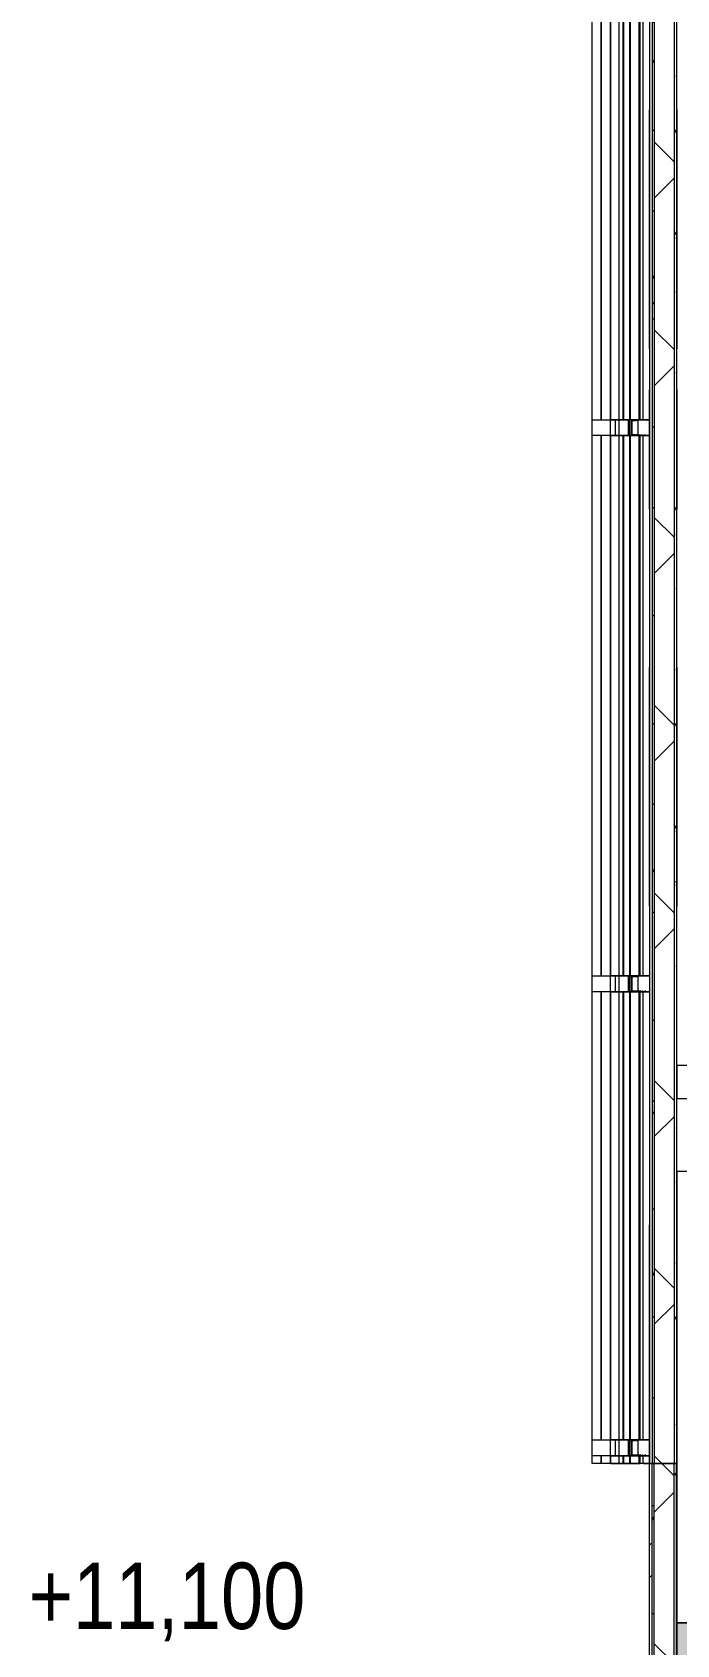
# Model space of a CAD drawing. Header units: millimetres. Extents: x 51154 to 151340, y -24069 to 30962.
# Drawn here: x 52176 to 57032, y 12336 to 24484 of the extents above; entities that cross this region are included whole.
import ezdxf

# ---------------------------------------------------------------- set-up
doc = ezdxf.new("R2010")
doc.units = ezdxf.units.MM
for name, color, linetype, lineweight in [('Высотные отметки', 7, 'Continuous', 9), ('Обобщенные модели', 7, 'Continuous', 9), ('Обобщенные модели-1', 7, 'Continuous', 18), ('Общие ребра', 7, 'Continuous', 9), ('Отделка 1 _4_-1', 7, 'Continuous', 9), ('Отделка 2 _5_-1', 7, 'Continuous', 9), ('Перекрытия', 7, 'Continuous', 9), ('Стены', 7, 'Continuous', 9), ('Структура _1_', 7, 'Continuous', 18), ('Термическая_воздушная прослойка _3_-1', 7, 'Continuous', 9), ('Штриховка разреза-2', 7, 'Continuous', 9)]:
    doc.layers.add(name, color=color, linetype=linetype, lineweight=lineweight)
doc.styles.add('Arial Narrow', font='ARIALN.TTF', dxfattribs={"height": 500})
pattern_1 = [(0, (99498.54, 6475), (812.8, 203.2), [67.056, -542.544, 67.056, -542.544, -3251.2]), (0, (99498.54, 6475), (812.8, 203.2), [-1219.2, 67.056, -1152.144, 67.056, -542.544, -1422.4]), (0, (99498.54, 6475), (812.8, 203.2), [-3048, 67.056, -339.344, 67.056, -948.944]), (120, (99803.34, 6576.6), (-582.3764, 602.30545), [67.056, -542.544, 67.056, -3793.744]), (120, (99803.34, 6576.6), (-582.3764, 602.30545), [-676.656, -542.544, 67.056, -1152.144, -2032]), (120, (99803.34, 6576.6), (-582.3764, 602.30545), [-2438.4, 67.056, -542.544, 67.056, -1355.344]), (120, (99803.34, 6576.6), (-582.3764, 602.30545), [-3115.056, -339.344, 67.056, -948.944]), (240, (99904.94, 6983), (-230.4236, -805.50545), [67.056, -542.544, 67.056, -542.544, -3251.2]), (240, (99904.94, 6983), (-230.4236, -805.50545), [-1219.2, 67.056, -1152.144, 67.056, -542.544, -1422.4]), (240, (99904.94, 6983), (-230.4236, -805.50545), [-3048, 67.056, -339.344, 67.056, -948.944])]
pattern_2 = [(45, (99498.5, 6475), (-707.107, 707.107), []), (135, (99498.5, 6475), (-707.107, -707.107), [])]

# ---------------------------------------------------------------- blocks, each defined once
blk = doc.blocks.new('Обвязочная балка 1 - Обвязочная балка 1-1451838-Разрез 1-1')
at = {"layer": 'Обобщенные модели'}
for p, q in [((56736, 21449), (56703, 21449)), ((56732, 21449), (56737, 21449)), ((56754, 21449), (56738, 21449)), ((56739, 21449), (56754, 21449)), ((56764, 21449), (56757, 21449)), ((56757, 21449), (56763, 21449)), ((56768, 21449), (56777, 21449)), ((56777, 21449), (56770, 21449)), ((56798, 21449), (56789, 21449)), ((56789, 21449), (56797, 21449)), ((56736, 17259), (56703, 17259)), ((56732, 17259), (56737, 17259)), ((56754, 17259), (56738, 17259)), ((56739, 17259), (56754, 17259)), ((56764, 17259), (56757, 17259)), ((56757, 17259), (56763, 17259)), ((56768, 17259), (56777, 17259)), ((56777, 17259), (56770, 17259)), ((56798, 17259), (56789, 17259)), ((56789, 17259), (56797, 17259)), ((56736, 13764), (56703, 13764)), ((56732, 13764), (56737, 13764)), ((56754, 13764), (56738, 13764)), ((56739, 13764), (56754, 13764)), ((56764, 13764), (56757, 13764)), ((56757, 13764), (56763, 13764)), ((56768, 13764), (56777, 13764)), ((56777, 13764), (56770, 13764)), ((56798, 13764), (56789, 13764)), ((56789, 13764), (56797, 13764))]:
    blk.add_line(p, q, dxfattribs=at)
at = {"layer": 'Обобщенные модели', "flags": 128}
for points in [[(56702, 21565), (56705, 21565), (56715, 21565), (56731, 21565), (56754, 21565), (56784, 21565), (56820, 21565), (56827, 21565)], [(56827, 21445), (56793, 21445), (56762, 21445), (56737, 21445), (56719, 21445), (56707, 21445), (56702, 21445)], [(56702, 17375), (56705, 17375), (56715, 17375), (56731, 17375), (56754, 17375), (56784, 17375), (56820, 17375), (56827, 17375)], [(56827, 17255), (56793, 17255), (56762, 17255), (56737, 17255), (56719, 17255), (56707, 17255), (56702, 17255)], [(56702, 13880), (56705, 13880), (56715, 13880), (56731, 13880), (56754, 13880), (56784, 13880), (56820, 13880), (56827, 13880)], [(56827, 13760), (56793, 13760), (56762, 13760), (56737, 13760), (56719, 13760), (56707, 13760), (56702, 13760)]]:
    blk.add_lwpolyline(points, dxfattribs=at)
at = {"layer": 'Обобщенные модели-1'}
for p, q in [((56692, 21555), (56692, 21455)), ((56696, 21455), (56696, 21555)), ((56732, 21565), (56702, 21565)), ((56702, 21561), (56732, 21561)), ((56738, 21555), (56738, 21455)), ((56742, 21455), (56742, 21555)), ((56702, 21445), (56732, 21445)), ((56732, 21449), (56703, 21449)), ((56732, 17375), (56702, 17375)), ((56692, 17365), (56692, 17265)), ((56696, 17265), (56696, 17365)), ((56702, 17371), (56732, 17371)), ((56702, 17255), (56732, 17255)), ((56732, 17259), (56703, 17259)), ((56738, 17365), (56738, 17265)), ((56742, 17265), (56742, 17365)), ((56692, 13870), (56692, 13770)), ((56696, 13770), (56696, 13870)), ((56732, 13880), (56702, 13880)), ((56702, 13876), (56732, 13876)), ((56738, 13870), (56738, 13770)), ((56742, 13770), (56742, 13870)), ((56702, 13760), (56732, 13760)), ((56732, 13764), (56703, 13764))]:
    blk.add_line(p, q, dxfattribs=at)
for centre, radius, start, end in [((56702, 21555), 10, 90, 180), ((56702, 21555), 6.06, 90, 180), ((56732, 21555), 10, 0, 90), ((56732, 21555), 6.06, 0, 90), ((56702, 21455), 10, 180, 270), ((56702, 21455), 6.06, 180, 278.1204), ((56732, 21455), 10, 270, 0), ((56732, 21455), 6.06, 278.1204, 0), ((56702, 17365), 10, 90, 180), ((56732, 17365), 10, 0, 90), ((56702, 17265), 10, 180, 270), ((56702, 17365), 6.06, 90, 180), ((56702, 17265), 6.06, 180, 278.1204), ((56732, 17365), 6.06, 0, 90), ((56732, 17265), 10, 270, 0), ((56732, 17265), 6.06, 278.1204, 0), ((56702, 13870), 10, 90, 180), ((56702, 13870), 6.06, 90, 180), ((56732, 13870), 10, 0, 90), ((56732, 13870), 6.06, 0, 90), ((56702, 13770), 10, 180, 270), ((56702, 13770), 6.06, 180, 278.1204), ((56732, 13770), 10, 270, 0), ((56732, 13770), 6.06, 278.1204, 0)]:
    blk.add_arc(centre, radius, start, end, dxfattribs=at)
blk = doc.blocks.new('Профиль ламели277 - Профиль ламели-1528677-Разрез 1-1')
at = {"layer": 'Обобщенные модели'}
for p, q in [((56394, 21565), (56394, 26140)), ((56394, 21565), (56394, 26140)), ((56462, 26140), (56462, 21565)), ((56462, 21565), (56462, 26140)), ((56465, 21565), (56465, 26140)), ((56465, 21565), (56465, 26140)), ((56532, 26140), (56532, 21565)), ((56532, 21565), (56532, 26140)), ((56535, 21565), (56535, 26140)), ((56535, 21565), (56535, 26140)), ((56535, 21565), (56535, 26140)), ((56599, 21565), (56599, 26140)), ((56599, 21565), (56599, 26140)), ((56599, 21565), (56599, 26140)), ((56392, 21565), (56533, 21565)), ((56392, 21565), (56392, 21445)), ((56533, 21565), (56665, 21565)), ((56535, 21565), (56533, 21565)), ((56533, 21445), (56533, 21565)), ((56533, 21445), (56533, 21565)), ((56533, 21445), (56533, 21565)), ((56600, 21565), (56534, 21565)), ((56665, 21565), (56569, 21565)), ((56569, 21565), (56599, 21565)), ((56569, 21445), (56569, 21565)), ((56569, 21445), (56569, 21565)), ((56672, 21565), (56599, 21565)), ((56599, 21565), (56665, 21565)), ((56599, 21565), (56676, 21565)), ((56599, 21445), (56599, 21565)), ((56599, 21445), (56599, 21565)), ((56665, 21565), (56599, 21565)), ((56601, 21565), (56665, 21565)), ((56665, 21565), (56601, 21565)), ((56667, 21445), (56667, 21565)), ((56676, 21565), (56681, 21565)), ((56676, 21445), (56676, 21565)), ((56681, 21565), (56686, 21565)), ((56686, 21565), (56686, 21445)), ((56686, 21565), (56691, 21565)), ((56691, 21565), (56692, 21565)), ((56692, 21445), (56692, 21565)), ((56533, 21445), (56392, 21445)), ((56394, 17375), (56394, 21445)), ((56394, 17375), (56394, 21445)), ((56462, 21445), (56462, 17375)), ((56462, 17375), (56462, 21445)), ((56465, 17375), (56465, 21445)), ((56465, 17375), (56465, 21445)), ((56532, 21445), (56532, 17375)), ((56532, 17375), (56532, 21445)), ((56533, 21445), (56535, 21445)), ((56665, 21445), (56533, 21445)), ((56534, 21445), (56600, 21445)), ((56535, 17375), (56535, 21445)), ((56535, 17375), (56535, 21445)), ((56535, 17375), (56535, 21445)), ((56599, 21445), (56569, 21445)), ((56569, 21445), (56665, 21445)), ((56676, 21445), (56599, 21445)), ((56665, 21445), (56599, 21445)), ((56599, 21445), (56672, 21445)), ((56599, 21445), (56665, 21445)), ((56599, 17375), (56599, 21445)), ((56599, 17375), (56599, 21445)), ((56599, 17375), (56599, 21445)), ((56601, 21445), (56665, 21445)), ((56665, 21445), (56601, 21445)), ((56681, 21445), (56676, 21445)), ((56686, 21445), (56681, 21445)), ((56691, 21445), (56686, 21445)), ((56692, 21445), (56691, 21445)), ((56392, 17375), (56533, 17375)), ((56392, 17375), (56392, 17255)), ((56533, 17375), (56665, 17375)), ((56535, 17375), (56533, 17375)), ((56533, 17255), (56533, 17375)), ((56533, 17255), (56533, 17375)), ((56533, 17255), (56533, 17375)), ((56600, 17375), (56534, 17375)), ((56665, 17375), (56569, 17375)), ((56569, 17375), (56599, 17375)), ((56569, 17255), (56569, 17375)), ((56569, 17255), (56569, 17375)), ((56672, 17375), (56599, 17375)), ((56599, 17375), (56665, 17375)), ((56599, 17375), (56676, 17375)), ((56599, 17255), (56599, 17375)), ((56599, 17255), (56599, 17375)), ((56665, 17375), (56599, 17375)), ((56601, 17375), (56665, 17375)), ((56665, 17375), (56601, 17375)), ((56667, 17255), (56667, 17375)), ((56676, 17375), (56681, 17375)), ((56676, 17255), (56676, 17375)), ((56681, 17375), (56686, 17375)), ((56686, 17375), (56686, 17255)), ((56686, 17375), (56691, 17375)), ((56691, 17375), (56692, 17375)), ((56692, 17255), (56692, 17375)), ((56533, 17255), (56392, 17255)), ((56394, 13880), (56394, 17255)), ((56394, 13880), (56394, 17255)), ((56462, 17255), (56462, 13880)), ((56462, 13880), (56462, 17255)), ((56465, 13880), (56465, 17255)), ((56465, 13880), (56465, 17255)), ((56532, 17255), (56532, 13880)), ((56532, 13880), (56532, 17255)), ((56533, 17255), (56535, 17255)), ((56665, 17255), (56533, 17255)), ((56534, 17255), (56600, 17255)), ((56535, 13880), (56535, 17255)), ((56535, 13880), (56535, 17255)), ((56535, 13880), (56535, 17255)), ((56599, 17255), (56569, 17255)), ((56569, 17255), (56665, 17255)), ((56676, 17255), (56599, 17255)), ((56665, 17255), (56599, 17255)), ((56599, 17255), (56672, 17255)), ((56599, 17255), (56665, 17255)), ((56599, 13880), (56599, 17255)), ((56599, 13880), (56599, 17255)), ((56599, 13880), (56599, 17255)), ((56601, 17255), (56665, 17255)), ((56665, 17255), (56601, 17255)), ((56681, 17255), (56676, 17255)), ((56686, 17255), (56681, 17255)), ((56691, 17255), (56686, 17255)), ((56692, 17255), (56691, 17255)), ((56392, 13880), (56533, 13880)), ((56392, 13880), (56392, 13760)), ((56533, 13880), (56665, 13880)), ((56535, 13880), (56533, 13880)), ((56533, 13760), (56533, 13880)), ((56533, 13760), (56533, 13880)), ((56533, 13760), (56533, 13880)), ((56600, 13880), (56534, 13880)), ((56665, 13880), (56569, 13880)), ((56569, 13880), (56599, 13880)), ((56569, 13760), (56569, 13880)), ((56569, 13760), (56569, 13880)), ((56672, 13880), (56599, 13880)), ((56599, 13880), (56665, 13880)), ((56599, 13880), (56676, 13880)), ((56599, 13760), (56599, 13880)), ((56599, 13760), (56599, 13880)), ((56665, 13880), (56599, 13880)), ((56601, 13880), (56665, 13880)), ((56665, 13880), (56601, 13880)), ((56667, 13760), (56667, 13880)), ((56676, 13880), (56681, 13880)), ((56676, 13760), (56676, 13880)), ((56681, 13880), (56686, 13880)), ((56686, 13880), (56686, 13760)), ((56686, 13880), (56691, 13880)), ((56691, 13880), (56692, 13880)), ((56692, 13760), (56692, 13880)), ((56533, 13760), (56392, 13760)), ((56394, 13700), (56394, 13760)), ((56394, 13700), (56394, 13760)), ((56462, 13760), (56462, 13700)), ((56462, 13700), (56462, 13760)), ((56465, 13700), (56465, 13760)), ((56465, 13700), (56465, 13760)), ((56532, 13760), (56532, 13700)), ((56532, 13700), (56532, 13760)), ((56533, 13760), (56535, 13760)), ((56665, 13760), (56533, 13760)), ((56534, 13760), (56600, 13760)), ((56535, 13700), (56535, 13760)), ((56535, 13700), (56535, 13760)), ((56535, 13700), (56535, 13760)), ((56599, 13760), (56569, 13760)), ((56569, 13760), (56665, 13760)), ((56676, 13760), (56599, 13760)), ((56665, 13760), (56599, 13760)), ((56599, 13760), (56672, 13760)), ((56599, 13760), (56665, 13760)), ((56599, 13700), (56599, 13760)), ((56599, 13700), (56599, 13760)), ((56599, 13700), (56599, 13760)), ((56601, 13760), (56665, 13760)), ((56665, 13760), (56601, 13760)), ((56681, 13760), (56676, 13760)), ((56686, 13760), (56681, 13760)), ((56691, 13760), (56686, 13760)), ((56692, 13760), (56691, 13760)), ((56462, 13700), (56394, 13700)), ((56403, 13700), (56394, 13700)), ((56459, 13700), (56397, 13700)), ((56405, 13700), (56397, 13700)), ((56459, 13700), (56451, 13700)), ((56462, 13700), (56453, 13700)), ((56532, 13700), (56465, 13700)), ((56473, 13700), (56465, 13700)), ((56530, 13700), (56467, 13700)), ((56476, 13700), (56467, 13700)), ((56530, 13700), (56521, 13700)), ((56532, 13700), (56524, 13700)), ((56543, 13700), (56535, 13700)), ((56535, 13700), (56599, 13700)), ((56599, 13700), (56535, 13700)), ((56537, 13700), (56597, 13700)), ((56597, 13700), (56537, 13700)), ((56546, 13700), (56537, 13700))]:
    blk.add_line(p, q, dxfattribs=at)
blk = doc.blocks.new('Профиль ламели801 - Профиль ламели-1808496-Разрез 1-1')
at = {"layer": 'Обобщенные модели'}
for p, q in [((56775, 26140), (56775, 21565)), ((56778, 21565), (56778, 26140)), ((56756, 21565), (56774, 21565)), ((56774, 21565), (56826, 21565)), ((56827, 21565), (56777, 21565)), ((56808, 21565), (56827, 21565)), ((56827, 21565), (56809, 21565)), ((56774, 21445), (56756, 21445)), ((56826, 21445), (56774, 21445)), ((56775, 21445), (56775, 17375)), ((56777, 21445), (56827, 21445)), ((56778, 17375), (56778, 21445)), ((56827, 21445), (56808, 21445)), ((56809, 21445), (56827, 21445)), ((56756, 17375), (56774, 17375)), ((56774, 17375), (56826, 17375)), ((56827, 17375), (56777, 17375)), ((56808, 17375), (56827, 17375)), ((56827, 17375), (56809, 17375)), ((56774, 17255), (56756, 17255)), ((56826, 17255), (56774, 17255)), ((56775, 17255), (56775, 13880)), ((56777, 17255), (56827, 17255)), ((56778, 13880), (56778, 17255)), ((56827, 17255), (56808, 17255)), ((56809, 17255), (56827, 17255)), ((56756, 13880), (56774, 13880)), ((56774, 13880), (56826, 13880)), ((56827, 13880), (56777, 13880)), ((56808, 13880), (56827, 13880)), ((56827, 13880), (56809, 13880)), ((56774, 13760), (56756, 13760)), ((56826, 13760), (56774, 13760)), ((56775, 13760), (56775, 13700)), ((56777, 13760), (56827, 13760)), ((56778, 13700), (56778, 13760)), ((56827, 13760), (56808, 13760)), ((56809, 13760), (56827, 13760)), ((56709, 13700), (56646, 13700)), ((56654, 13700), (56649, 13700)), ((56661, 13700), (56654, 13700)), ((56663, 13700), (56655, 13700)), ((56663, 13700), (56658, 13700)), ((56666, 13700), (56661, 13700)), ((56721, 13700), (56663, 13700)), ((56712, 13700), (56704, 13700)), ((56710, 13700), (56707, 13700)), ((56715, 13700), (56709, 13700)), ((56718, 13700), (56710, 13700)), ((56775, 13700), (56712, 13700)), ((56719, 13700), (56715, 13700)), ((56725, 13700), (56718, 13700)), ((56727, 13700), (56719, 13700)), ((56729, 13700), (56721, 13700)), ((56729, 13700), (56724, 13700)), ((56732, 13700), (56727, 13700)), ((56787, 13700), (56729, 13700)), ((56778, 13700), (56770, 13700)), ((56776, 13700), (56773, 13700)), ((56781, 13700), (56775, 13700)), ((56784, 13700), (56776, 13700)), ((56840, 13700), (56778, 13700)), ((56784, 13700), (56781, 13700)), ((56781, 13700), (56839, 13700)), ((56790, 13700), (56784, 13700)), ((56793, 13700), (56785, 13700)), ((56795, 13700), (56787, 13700)), ((56795, 13700), (56790, 13700)), ((56793, 13700), (56851, 13700)), ((56798, 13700), (56793, 13700)), ((56848, 13700), (56795, 13700)), ((56844, 13700), (56840, 13700)), ((56846, 13700), (56843, 13700)), ((56851, 13700), (56847, 13700))]:
    blk.add_line(p, q, dxfattribs=at)
blk = doc.blocks.new('Профиль ламели802 - Профиль ламели-1808760-Разрез 1-1')
at = {"layer": 'Обобщенные модели'}
for p, q in [((56684, 21565), (56684, 26140)), ((56748, 21565), (56748, 26140)), ((56751, 21565), (56751, 26140)), ((56752, 21565), (56752, 26140)), ((56753, 21565), (56753, 26140)), ((56753, 21565), (56753, 26140)), ((56756, 21565), (56756, 26140)), ((56684, 21565), (56814, 21565)), ((56748, 21565), (56684, 21565)), ((56716, 21565), (56745, 21565)), ((56815, 21565), (56717, 21565)), ((56746, 21565), (56825, 21565)), ((56750, 21565), (56759, 21565)), ((56783, 21565), (56750, 21565)), ((56757, 21565), (56816, 21565)), ((56816, 21565), (56757, 21565)), ((56824, 21565), (56758, 21565)), ((56759, 21565), (56815, 21565)), ((56815, 21565), (56784, 21565)), ((56822, 21565), (56823, 21565)), ((56823, 21565), (56824, 21565)), ((56824, 21565), (56827, 21565)), ((56814, 21445), (56684, 21445)), ((56684, 21445), (56748, 21445)), ((56684, 17375), (56684, 21445)), ((56745, 21445), (56716, 21445)), ((56717, 21445), (56815, 21445)), ((56825, 21445), (56746, 21445)), ((56748, 17375), (56748, 21445)), ((56750, 21445), (56783, 21445)), ((56759, 21445), (56750, 21445)), ((56751, 17375), (56751, 21445)), ((56752, 17375), (56752, 21445)), ((56753, 17375), (56753, 21445)), ((56753, 17375), (56753, 21445)), ((56756, 17375), (56756, 21445)), ((56816, 21445), (56757, 21445)), ((56757, 21445), (56816, 21445)), ((56758, 21445), (56824, 21445)), ((56815, 21445), (56759, 21445)), ((56784, 21445), (56815, 21445)), ((56822, 21445), (56820, 21445)), ((56827, 21445), (56824, 21445)), ((56684, 17375), (56814, 17375)), ((56748, 17375), (56684, 17375)), ((56716, 17375), (56745, 17375)), ((56815, 17375), (56717, 17375)), ((56746, 17375), (56825, 17375)), ((56750, 17375), (56759, 17375)), ((56783, 17375), (56750, 17375)), ((56757, 17375), (56816, 17375)), ((56816, 17375), (56757, 17375)), ((56824, 17375), (56758, 17375)), ((56759, 17375), (56815, 17375)), ((56815, 17375), (56784, 17375)), ((56822, 17375), (56823, 17375)), ((56823, 17375), (56824, 17375)), ((56824, 17375), (56827, 17375)), ((56814, 17255), (56684, 17255)), ((56684, 17255), (56748, 17255)), ((56684, 13880), (56684, 17255)), ((56745, 17255), (56716, 17255)), ((56717, 17255), (56815, 17255)), ((56825, 17255), (56746, 17255)), ((56748, 13880), (56748, 17255)), ((56750, 17255), (56783, 17255)), ((56759, 17255), (56750, 17255)), ((56751, 13880), (56751, 17255)), ((56752, 13880), (56752, 17255)), ((56753, 13880), (56753, 17255)), ((56753, 13880), (56753, 17255)), ((56756, 13880), (56756, 17255)), ((56816, 17255), (56757, 17255)), ((56757, 17255), (56816, 17255)), ((56758, 17255), (56824, 17255)), ((56815, 17255), (56759, 17255)), ((56784, 17255), (56815, 17255)), ((56822, 17255), (56820, 17255)), ((56827, 17255), (56824, 17255)), ((56684, 13880), (56814, 13880)), ((56748, 13880), (56684, 13880)), ((56716, 13880), (56745, 13880)), ((56815, 13880), (56717, 13880)), ((56746, 13880), (56825, 13880)), ((56750, 13880), (56759, 13880)), ((56783, 13880), (56750, 13880)), ((56757, 13880), (56816, 13880)), ((56816, 13880), (56757, 13880)), ((56824, 13880), (56758, 13880)), ((56759, 13880), (56815, 13880)), ((56815, 13880), (56784, 13880)), ((56822, 13880), (56823, 13880)), ((56823, 13880), (56824, 13880)), ((56824, 13880), (56827, 13880)), ((56814, 13760), (56684, 13760)), ((56684, 13760), (56748, 13760)), ((56684, 13700), (56684, 13760)), ((56745, 13760), (56716, 13760)), ((56717, 13760), (56815, 13760)), ((56825, 13760), (56746, 13760)), ((56748, 13700), (56748, 13760)), ((56750, 13760), (56783, 13760)), ((56759, 13760), (56750, 13760)), ((56751, 13700), (56751, 13760)), ((56752, 13700), (56752, 13760)), ((56753, 13700), (56753, 13760)), ((56753, 13700), (56753, 13760)), ((56756, 13700), (56756, 13760)), ((56816, 13760), (56757, 13760)), ((56757, 13760), (56816, 13760)), ((56758, 13760), (56824, 13760)), ((56815, 13760), (56759, 13760)), ((56784, 13760), (56815, 13760)), ((56822, 13760), (56820, 13760)), ((56827, 13760), (56824, 13760)), ((56614, 13700), (56549, 13700)), ((56556, 13700), (56553, 13700)), ((56564, 13700), (56556, 13700)), ((56565, 13700), (56557, 13700)), ((56564, 13700), (56560, 13700)), ((56624, 13700), (56564, 13700)), ((56568, 13700), (56564, 13700)), ((56616, 13700), (56608, 13700)), ((56614, 13700), (56611, 13700)), ((56622, 13700), (56614, 13700)), ((56619, 13700), (56614, 13700)), ((56682, 13700), (56617, 13700)), ((56624, 13700), (56620, 13700)), ((56627, 13700), (56622, 13700)), ((56633, 13700), (56624, 13700)), ((56632, 13700), (56624, 13700)), ((56631, 13700), (56628, 13700)), ((56689, 13700), (56631, 13700)), ((56636, 13700), (56632, 13700)), ((56684, 13700), (56675, 13700)), ((56681, 13700), (56679, 13700)), ((56689, 13700), (56681, 13700)), ((56687, 13700), (56682, 13700)), ((56748, 13700), (56684, 13700)), ((56694, 13700), (56689, 13700)), ((56689, 13700), (56746, 13700)), ((56699, 13700), (56691, 13700)), ((56700, 13700), (56692, 13700)), ((56699, 13700), (56695, 13700)), ((56697, 13700), (56756, 13700)), ((56753, 13700), (56699, 13700)), ((56703, 13700), (56699, 13700)), ((56751, 13700), (56748, 13700)), ((56752, 13700), (56750, 13700)), ((56753, 13700), (56752, 13700)), ((56756, 13700), (56753, 13700))]:
    blk.add_line(p, q, dxfattribs=at)
blk = doc.blocks.new('Профиль ламели803 - Профиль ламели-1809024-Разрез 1-1')
at = {"layer": 'Обобщенные модели'}
for p, q in [((56677, 21565), (56677, 26140)), ((56679, 21565), (56679, 26140)), ((56680, 21565), (56680, 26140)), ((56681, 21565), (56681, 26140)), ((56684, 21565), (56684, 26140)), ((56633, 21565), (56744, 21565)), ((56677, 21565), (56633, 21565)), ((56645, 21565), (56675, 21565)), ((56744, 21565), (56646, 21565)), ((56676, 21565), (56755, 21565)), ((56679, 21565), (56686, 21565)), ((56744, 21565), (56679, 21565)), ((56684, 21565), (56745, 21565)), ((56745, 21565), (56684, 21565)), ((56753, 21565), (56685, 21565)), ((56686, 21565), (56745, 21565)), ((56753, 21565), (56753, 21559)), ((56753, 21565), (56757, 21565)), ((56755, 21565), (56759, 21565)), ((56757, 21565), (56758, 21565)), ((56758, 21565), (56772, 21565)), ((56758, 21561), (56758, 21565)), ((56772, 21565), (56772, 21561)), ((56744, 21445), (56633, 21445)), ((56633, 21445), (56677, 21445)), ((56675, 21445), (56645, 21445)), ((56646, 21445), (56744, 21445)), ((56755, 21445), (56676, 21445)), ((56677, 17375), (56677, 21445)), ((56679, 21445), (56744, 21445)), ((56686, 21445), (56679, 21445)), ((56679, 17375), (56679, 21445)), ((56680, 17375), (56680, 21445)), ((56681, 17375), (56681, 21445)), ((56745, 21445), (56684, 21445)), ((56684, 21445), (56745, 21445)), ((56684, 17375), (56684, 21445)), ((56685, 21445), (56753, 21445)), ((56745, 21445), (56686, 21445)), ((56753, 21452), (56753, 21445)), ((56757, 21445), (56753, 21445)), ((56759, 21445), (56755, 21445)), ((56758, 21445), (56757, 21445)), ((56758, 21445), (56758, 21451)), ((56772, 21445), (56758, 21445)), ((56772, 21450), (56772, 21445)), ((56633, 17375), (56744, 17375)), ((56677, 17375), (56633, 17375)), ((56645, 17375), (56675, 17375)), ((56744, 17375), (56646, 17375)), ((56676, 17375), (56755, 17375)), ((56679, 17375), (56686, 17375)), ((56744, 17375), (56679, 17375)), ((56684, 17375), (56745, 17375)), ((56745, 17375), (56684, 17375)), ((56753, 17375), (56685, 17375)), ((56686, 17375), (56745, 17375)), ((56753, 17375), (56753, 17369)), ((56753, 17375), (56757, 17375)), ((56755, 17375), (56759, 17375)), ((56757, 17375), (56758, 17375)), ((56758, 17375), (56772, 17375)), ((56758, 17371), (56758, 17375)), ((56772, 17375), (56772, 17371)), ((56744, 17255), (56633, 17255)), ((56633, 17255), (56677, 17255)), ((56675, 17255), (56645, 17255)), ((56646, 17255), (56744, 17255)), ((56755, 17255), (56676, 17255)), ((56677, 13880), (56677, 17255)), ((56679, 17255), (56744, 17255)), ((56686, 17255), (56679, 17255)), ((56679, 13880), (56679, 17255)), ((56680, 13880), (56680, 17255)), ((56681, 13880), (56681, 17255)), ((56745, 17255), (56684, 17255)), ((56684, 17255), (56745, 17255)), ((56684, 13880), (56684, 17255)), ((56685, 17255), (56753, 17255)), ((56745, 17255), (56686, 17255)), ((56753, 17262), (56753, 17255)), ((56757, 17255), (56753, 17255)), ((56759, 17255), (56755, 17255)), ((56758, 17255), (56757, 17255)), ((56758, 17255), (56758, 17261)), ((56772, 17255), (56758, 17255)), ((56772, 17260), (56772, 17255)), ((56633, 13880), (56744, 13880)), ((56677, 13880), (56633, 13880)), ((56645, 13880), (56675, 13880)), ((56744, 13880), (56646, 13880)), ((56676, 13880), (56755, 13880)), ((56679, 13880), (56686, 13880)), ((56744, 13880), (56679, 13880)), ((56684, 13880), (56745, 13880)), ((56745, 13880), (56684, 13880)), ((56753, 13880), (56685, 13880)), ((56686, 13880), (56745, 13880)), ((56753, 13880), (56753, 13874)), ((56753, 13880), (56757, 13880)), ((56755, 13880), (56759, 13880)), ((56757, 13880), (56758, 13880)), ((56758, 13880), (56772, 13880)), ((56758, 13876), (56758, 13880)), ((56772, 13880), (56772, 13876)), ((56744, 13760), (56633, 13760)), ((56633, 13760), (56677, 13760)), ((56675, 13760), (56645, 13760)), ((56646, 13760), (56744, 13760)), ((56755, 13760), (56676, 13760)), ((56677, 13700), (56677, 13760)), ((56679, 13760), (56744, 13760)), ((56686, 13760), (56679, 13760)), ((56679, 13700), (56679, 13760)), ((56680, 13700), (56680, 13760)), ((56681, 13700), (56681, 13760)), ((56745, 13760), (56684, 13760)), ((56684, 13760), (56745, 13760)), ((56684, 13700), (56684, 13760)), ((56685, 13760), (56753, 13760)), ((56745, 13760), (56686, 13760)), ((56753, 13767), (56753, 13760)), ((56757, 13760), (56753, 13760)), ((56759, 13760), (56755, 13760)), ((56758, 13760), (56757, 13760)), ((56758, 13760), (56758, 13766)), ((56772, 13760), (56758, 13760)), ((56772, 13765), (56772, 13760)), ((56541, 13700), (56476, 13700)), ((56481, 13700), (56479, 13700)), ((56489, 13700), (56481, 13700)), ((56489, 13700), (56481, 13700)), ((56487, 13700), (56484, 13700)), ((56548, 13700), (56487, 13700)), ((56492, 13700), (56489, 13700)), ((56542, 13700), (56534, 13700)), ((56547, 13700), (56539, 13700)), ((56545, 13700), (56541, 13700)), ((56610, 13700), (56544, 13700)), ((56551, 13700), (56547, 13700)), ((56550, 13700), (56547, 13700)), ((56558, 13700), (56550, 13700)), ((56558, 13700), (56550, 13700)), ((56556, 13700), (56553, 13700)), ((56617, 13700), (56556, 13700)), ((56561, 13700), (56558, 13700)), ((56611, 13700), (56603, 13700)), ((56616, 13700), (56608, 13700)), ((56614, 13700), (56610, 13700)), ((56677, 13700), (56613, 13700)), ((56620, 13700), (56616, 13700)), ((56619, 13700), (56616, 13700)), ((56616, 13700), (56675, 13700)), ((56627, 13700), (56619, 13700)), ((56627, 13700), (56619, 13700)), ((56622, 13700), (56684, 13700)), ((56624, 13700), (56622, 13700)), ((56681, 13700), (56624, 13700)), ((56630, 13700), (56627, 13700)), ((56679, 13700), (56677, 13700)), ((56681, 13700), (56680, 13700)), ((56684, 13700), (56681, 13700))]:
    blk.add_line(p, q, dxfattribs=at)
blk = doc.blocks.new('Профиль ламели804 - Профиль ламели-1809288-Разрез 1-1')
at = {"layer": 'Обобщенные модели'}
for p, q in [((56629, 21565), (56629, 26140)), ((56630, 21565), (56630, 26140)), ((56630, 21565), (56630, 26140)), ((56630, 21565), (56630, 26140)), ((56632, 21565), (56632, 26140)), ((56633, 21565), (56633, 26140)), ((56462, 21565), (56465, 21565)), ((56532, 21565), (56535, 21565)), ((56696, 21565), (56599, 21565)), ((56599, 21565), (56627, 21565)), ((56599, 21565), (56696, 21565)), ((56629, 21565), (56599, 21565)), ((56628, 21565), (56706, 21565)), ((56631, 21565), (56636, 21565)), ((56696, 21565), (56631, 21565)), ((56704, 21565), (56634, 21565)), ((56634, 21565), (56697, 21565)), ((56696, 21565), (56634, 21565)), ((56636, 21565), (56696, 21565)), ((56706, 21565), (56711, 21565)), ((56706, 21555), (56706, 21561)), ((56709, 21561), (56709, 21555)), ((56714, 21565), (56723, 21565)), ((56714, 21555), (56714, 21561)), ((56723, 21561), (56723, 21555)), ((56465, 21445), (56462, 21445)), ((56535, 21445), (56532, 21445)), ((56627, 21445), (56599, 21445)), ((56599, 21445), (56696, 21445)), ((56696, 21445), (56599, 21445)), ((56599, 21445), (56629, 21445)), ((56706, 21445), (56628, 21445)), ((56629, 17375), (56629, 21445)), ((56630, 17375), (56630, 21445)), ((56630, 17375), (56630, 21445)), ((56630, 17375), (56630, 21445)), ((56631, 21445), (56696, 21445)), ((56636, 21445), (56631, 21445)), ((56632, 17375), (56632, 21445)), ((56633, 17375), (56633, 21445)), ((56697, 21445), (56634, 21445)), ((56634, 21445), (56704, 21445)), ((56634, 21445), (56696, 21445)), ((56696, 21445), (56636, 21445)), ((56706, 21449), (56706, 21455)), ((56711, 21445), (56706, 21445)), ((56709, 21455), (56709, 21449)), ((56714, 21449), (56714, 21455)), ((56723, 21445), (56714, 21445)), ((56723, 21455), (56723, 21449)), ((56462, 17375), (56465, 17375)), ((56532, 17375), (56535, 17375)), ((56696, 17375), (56599, 17375)), ((56599, 17375), (56627, 17375)), ((56599, 17375), (56696, 17375)), ((56629, 17375), (56599, 17375)), ((56628, 17375), (56706, 17375)), ((56631, 17375), (56636, 17375)), ((56696, 17375), (56631, 17375)), ((56704, 17375), (56634, 17375)), ((56634, 17375), (56697, 17375)), ((56696, 17375), (56634, 17375)), ((56636, 17375), (56696, 17375)), ((56706, 17375), (56711, 17375)), ((56714, 17375), (56723, 17375)), ((56465, 17255), (56462, 17255)), ((56535, 17255), (56532, 17255)), ((56627, 17255), (56599, 17255)), ((56599, 17255), (56696, 17255)), ((56696, 17255), (56599, 17255)), ((56599, 17255), (56629, 17255)), ((56706, 17255), (56628, 17255)), ((56629, 13880), (56629, 17255)), ((56630, 13880), (56630, 17255)), ((56630, 13880), (56630, 17255)), ((56630, 13880), (56630, 17255)), ((56631, 17255), (56696, 17255)), ((56636, 17255), (56631, 17255)), ((56632, 13880), (56632, 17255)), ((56633, 13880), (56633, 17255)), ((56697, 17255), (56634, 17255)), ((56634, 17255), (56704, 17255)), ((56634, 17255), (56696, 17255)), ((56696, 17255), (56636, 17255)), ((56706, 17365), (56706, 17371)), ((56706, 17259), (56706, 17265)), ((56711, 17255), (56706, 17255)), ((56709, 17371), (56709, 17365)), ((56709, 17265), (56709, 17259)), ((56714, 17365), (56714, 17371)), ((56714, 17259), (56714, 17265)), ((56723, 17255), (56714, 17255)), ((56723, 17371), (56723, 17365)), ((56723, 17265), (56723, 17259)), ((56462, 13880), (56465, 13880)), ((56532, 13880), (56535, 13880)), ((56696, 13880), (56599, 13880)), ((56599, 13880), (56627, 13880)), ((56599, 13880), (56696, 13880)), ((56629, 13880), (56599, 13880)), ((56628, 13880), (56706, 13880)), ((56631, 13880), (56636, 13880)), ((56696, 13880), (56631, 13880)), ((56704, 13880), (56634, 13880)), ((56634, 13880), (56697, 13880)), ((56696, 13880), (56634, 13880)), ((56636, 13880), (56696, 13880)), ((56706, 13880), (56711, 13880)), ((56706, 13870), (56706, 13876)), ((56709, 13876), (56709, 13870)), ((56714, 13880), (56723, 13880)), ((56714, 13870), (56714, 13876)), ((56723, 13876), (56723, 13870)), ((56465, 13760), (56462, 13760)), ((56535, 13760), (56532, 13760)), ((56627, 13760), (56599, 13760)), ((56599, 13760), (56696, 13760)), ((56696, 13760), (56599, 13760)), ((56599, 13760), (56629, 13760)), ((56706, 13760), (56628, 13760)), ((56629, 13700), (56629, 13760)), ((56630, 13700), (56630, 13760)), ((56630, 13700), (56630, 13760)), ((56630, 13700), (56630, 13760)), ((56631, 13760), (56696, 13760)), ((56636, 13760), (56631, 13760)), ((56632, 13700), (56632, 13760)), ((56633, 13700), (56633, 13760)), ((56697, 13760), (56634, 13760)), ((56634, 13760), (56704, 13760)), ((56634, 13760), (56696, 13760)), ((56696, 13760), (56636, 13760)), ((56706, 13764), (56706, 13770)), ((56711, 13760), (56706, 13760)), ((56709, 13770), (56709, 13764)), ((56714, 13764), (56714, 13770)), ((56723, 13760), (56714, 13760)), ((56723, 13770), (56723, 13764)), ((56492, 13700), (56425, 13700)), ((56437, 13700), (56429, 13700)), ((56438, 13700), (56430, 13700)), ((56495, 13700), (56434, 13700)), ((56492, 13700), (56483, 13700)), ((56496, 13700), (56487, 13700)), ((56494, 13700), (56492, 13700)), ((56562, 13700), (56495, 13700)), ((56507, 13700), (56499, 13700)), ((56508, 13700), (56499, 13700)), ((56565, 13700), (56503, 13700)), ((56561, 13700), (56553, 13700)), ((56565, 13700), (56557, 13700)), ((56564, 13700), (56562, 13700)), ((56629, 13700), (56564, 13700)), ((56568, 13700), (56565, 13700)), ((56567, 13700), (56627, 13700)), ((56577, 13700), (56568, 13700)), ((56577, 13700), (56569, 13700)), ((56571, 13700), (56633, 13700)), ((56630, 13700), (56573, 13700)), ((56630, 13700), (56629, 13700)), ((56632, 13700), (56630, 13700)), ((56633, 13700), (56632, 13700))]:
    blk.add_line(p, q, dxfattribs=at)

msp = doc.modelspace()

# ---------------------------------------------------------------- hatches: boundary and pattern name
at = {"layer": 'Штриховка разреза-2'}
h = msp.add_hatch(dxfattribs=at)
h.set_pattern_fill('FP_4', color=256, style=0, pattern_type=2)
h.set_pattern_definition(pattern_1)
h.paths.add_polyline_path([(56846.6, 13700), (56861.6, 13700), (56861.6, 26500), (56846.6, 26500), (56846.6, 13793.7)], flags=0)
h = msp.add_hatch(dxfattribs=at)
h.set_pattern_fill('FP_5', color=256, style=0, pattern_type=2)
h.set_pattern_definition(pattern_2)
h.paths.add_polyline_path([(57011.6, 13700), (57011.6, 26500), (56861.6, 26500), (56861.6, 13700), (56879.8, 13700)], flags=0)
h = msp.add_hatch(dxfattribs=at)
h.set_pattern_fill('FP_4', color=256, style=0, pattern_type=2)
h.set_pattern_definition(pattern_1)
h.paths.add_polyline_path([(57011.6, 13700), (57031.6, 13700), (57031.6, 26500), (57011.6, 26500), (57011.6, 13793.7)], flags=0)
h = msp.add_hatch(dxfattribs=at)
h.set_pattern_fill('FP_7', color=256, style=0, pattern_type=2)
h.set_pattern_definition([(50, (99498.5, 6475), (1457.472, -127.512), [152.4, -1676.4]), (355, (99498.5, 6475), (-281.94, 1528.454), [121.92, -1341.12]), (100.451, (99620, 6464.4), (1175.54, 1400.933), [129.52, -1424.72]), (46.184, (99498.5, 6881.4), (2168.63, -336.34), [228.6, -2514.6]), (96.636, (99679.3, 6853.4), (1899.22, 1979.42), [194.28, -2137.08]), (351.184, (99498.5, 6881.4), (1899.24, 1979.4), [182.88, -2011.68]), (21, (99701.7, 6779.8), (1212.915, -818.12), [152.4, -1676.4]), (326, (99701.7, 6779.8), (494.417, 1473.504), [121.92, -1341.12]), (71.451, (99802.8, 6711.6), (1707.337, 655.37), [129.52, -1424.72]), (37.5, (99498.54, 6475), (24.7094, 676.44), [67.056, -1257.808, 67.056, -1294.384, -1346.2]), (37.5, (99498.54, 6475), (24.7094, 676.44), [-2686.304, 67.056, -1279.144]), (7.5, (99498.54, 6475), (534.558, 801.444), [67.056, -709.168, 67.056, -1227.328, -513.08]), (7.5, (99498.54, 6475), (534.558, 801.444), [-2070.608, 67.056, -446.024]), (327.5, (99045.4, 6475), (1084.7275, -45.831), [67.056, -440.944, 67.056, -1517.904, -2103.12]), (327.5, (99045.4, 6475), (1084.7275, -45.831), [-2092.96, 67.056, -2036.064]), (317.5, (98842.2, 6475), (1185.035, 203.414), [67.056, -593.344, 67.056, -985.52, -1493.52]), (317.5, (98842.2, 6475), (1185.035, 203.414), [-1712.976, 67.056, -1426.464])])
h.paths.add_polyline_path([(57261.5, 12500), (57331.6, 12500), (57331.6, 15900), (57031.6, 15900), (57031.6, 12500)], flags=0)
h = msp.add_hatch(dxfattribs=at)
h.set_pattern_fill('FP_3', color=256, style=0, pattern_type=2)
h.set_pattern_definition([(45, (99498.54, 6475), (-502.894, 502.894), []), (45, (99498.54, 7237), (-502.894, 502.894), [])])
h.paths.add_polyline_path([(56824.1, 11100), (56844.1, 11100), (56844.1, 13700), (56824.1, 13700), (56824.1, 12236.5)], flags=0)
h = msp.add_hatch(dxfattribs=at)
h.set_pattern_fill('FP_4', color=256, style=0, pattern_type=2)
h.set_pattern_definition(pattern_1)
h.paths.add_polyline_path([(56844.1, 11100), (56859.1, 11100), (56859.1, 13700), (56844.1, 13700), (56844.1, 12236.5)], flags=0)
h = msp.add_hatch(dxfattribs=at)
h.set_pattern_fill('FP_5', color=256, style=0, pattern_type=2)
h.set_pattern_definition(pattern_2)
h.paths.add_polyline_path([(56859.1, 11100), (57009.1, 11100), (57009.1, 13700), (56859.1, 13700), (56859.1, 12236.5)], flags=0)
h = msp.add_hatch(dxfattribs=at)
h.set_pattern_fill('FP_4', color=256, style=0, pattern_type=2)
h.set_pattern_definition(pattern_1)
h.paths.add_polyline_path([(57009.1, 11100), (57029.1, 11100), (57029.1, 13700), (57009.1, 13700), (57009.1, 12236.5)], flags=0)
h = msp.add_hatch(dxfattribs=at)
h.set_pattern_fill('FP_2', color=256, style=0, pattern_type=2)
h.set_pattern_definition([(45, (99498.54, 6475), (-424.264, 424.264), [600, -100, 20, -100]), (45, (99498.54, 6899), (-424.264, 424.264), [])])
h.paths.add_polyline_path([(141810.5, 12250), (141811.8, 12250), (141811.8, 12500), (128781.3, 12500), (128781.6, 12250), (141491.3, 12250)], flags=0)
h.paths.add_polyline_path([(57031.3, 12250), (74181.6, 12250), (74181.6, 12500), (57031.3, 12500)], flags=0)
h.paths.add_polyline_path([(110431.3, 12250), (110431.3, 12500), (104181.3, 12500), (104181.6, 12250), (110322.4, 12250)], flags=0)

# ---------------------------------------------------------------- linework, layer by layer
at = {"layer": 'Общие ребра'}
for p, q in [((56846.6, 26500), (56846.6, 13700)), ((56861.6, 26500), (56861.6, 13700)), ((57011.6, 26500), (57011.6, 13700)), ((56844.1, 13700), (56844.1, 11100)), ((56859.1, 13700), (56859.1, 11100)), ((57009.1, 13700), (57009.1, 11100))]:
    msp.add_line(p, q, dxfattribs=at)
at = {"layer": 'Отделка 1 _4_-1'}
for p, q in [((57031.6, 13700), (57031.6, 26500)), ((56859.1, 13700), (56844.1, 13700)), ((56846.6, 13700), (56861.6, 13700)), ((57029.1, 13700), (57009.1, 13700)), ((57011.6, 13700), (57031.6, 13700)), ((57029.1, 11100), (57029.1, 13700))]:
    msp.add_line(p, q, dxfattribs=at)
at = {"layer": 'Отделка 2 _5_-1'}
for p, q in [((56826.6, 26500), (56826.6, 13700)), ((56844.1, 13700), (56824.1, 13700)), ((56824.1, 13700), (56824.1, 11100)), ((56826.6, 13700), (56846.6, 13700))]:
    msp.add_line(p, q, dxfattribs=at)
at = {"layer": 'Перекрытия'}
for p, q in [((57031.6, 16700), (57031.6, 16450)), ((57331.2, 16700), (57031.6, 16700)), ((57031.6, 16450), (57331.2, 16450)), ((57031.3, 12250), (57031.3, 12500)), ((61831.3, 12500), (57031.3, 12500)), ((57031.3, 12500), (63431.3, 12500))]:
    msp.add_line(p, q, dxfattribs=at)
at = {"layer": 'Стены'}
for p, q in [((56826.6, 22100), (56826.6, 23900)), ((57031.6, 23900), (57031.6, 22100)), ((56826.6, 20890), (56826.6, 21790)), ((57031.6, 21790), (57031.6, 20890)), ((56826.6, 17900), (56826.6, 19700)), ((56826.6, 17900), (56826.6, 19700)), ((56826.6, 17900), (56826.6, 19700)), ((56826.6, 18800), (56826.6, 19700)), ((57031.6, 19700), (57031.6, 17900)), ((57031.6, 19700), (57031.6, 17900)), ((57031.6, 19700), (57031.6, 17900)), ((57031.6, 19700), (57031.6, 18800)), ((56826.6, 13700), (56826.6, 15500)), ((56826.6, 13700), (56826.6, 15500)), ((56826.6, 13700), (56826.6, 15500)), ((56826.6, 13700), (56826.6, 15500)), ((56826.6, 13700), (56826.6, 15500)), ((56826.6, 13700), (56826.6, 15500)), ((56826.6, 13700), (56826.6, 15500)), ((56826.6, 14600), (56826.6, 15500)), ((57031.6, 15500), (57031.6, 14600)), ((57031.6, 15500), (57031.6, 13700)), ((57031.6, 15500), (57031.6, 13700)), ((57031.6, 15500), (57031.6, 13700)), ((57031.6, 15500), (57031.6, 13700)), ((57031.6, 15500), (57031.6, 13700)), ((57031.6, 15500), (57031.6, 13700)), ((57031.6, 15500), (57031.6, 13700)), ((57031.6, 13700), (57031.6, 15500)), ((56825.2, 13700), (56879.6, 13700)), ((56826.6, 13700), (57031.6, 13700)), ((56826.6, 13700), (57031.6, 13700)), ((56826.6, 13700), (57031.6, 13700)), ((56826.6, 13700), (57031.6, 13700)), ((56826.6, 13700), (57031.6, 13700)), ((56826.6, 13700), (57031.6, 13700)), ((56826.6, 13700), (57031.6, 13700)), ((56880.8, 13700), (56923.9, 13700))]:
    msp.add_line(p, q, dxfattribs=at)
at = {"layer": 'Структура _1_'}
for p, q in [((57331.6, 15900), (57031.6, 15900)), ((57031.6, 15900), (57031.6, 12500)), ((73881.6, 12500), (57031.3, 12500)), ((57031.3, 12500), (57031.3, 12250)), ((57031.6, 12500), (57331.6, 12500))]:
    msp.add_line(p, q, dxfattribs=at)
at = {"layer": 'Термическая_воздушная прослойка _3_-1'}
for p, q in [((57009.1, 13700), (56859.1, 13700)), ((56861.6, 13700), (57011.6, 13700))]:
    msp.add_line(p, q, dxfattribs=at)

# ---------------------------------------------------------------- block references
at = {"layer": 'Обобщенные модели'}
for name in ['Профиль ламели277 - Профиль ламели-1528677-Разрез 1-1', 'Профиль ламели804 - Профиль ламели-1809288-Разрез 1-1', 'Профиль ламели803 - Профиль ламели-1809024-Разрез 1-1', 'Профиль ламели802 - Профиль ламели-1808760-Разрез 1-1', 'Профиль ламели801 - Профиль ламели-1808496-Разрез 1-1', 'Обвязочная балка 1 - Обвязочная балка 1-1451838-Разрез 1-1']:
    msp.add_blockref(name, (0, 0), dxfattribs=at)

# ---------------------------------------------------------------- texts
at = {"layer": 'Высотные отметки', "insert": (52148.2, 12954.3), "char_height": 500, "width": 2499.191, "attachment_point": 1, "line_spacing_factor": 0.974696, "style": 'Arial Narrow'}
msp.add_mtext('+11,100', dxfattribs=at)

doc.saveas('drawing.dxf')
